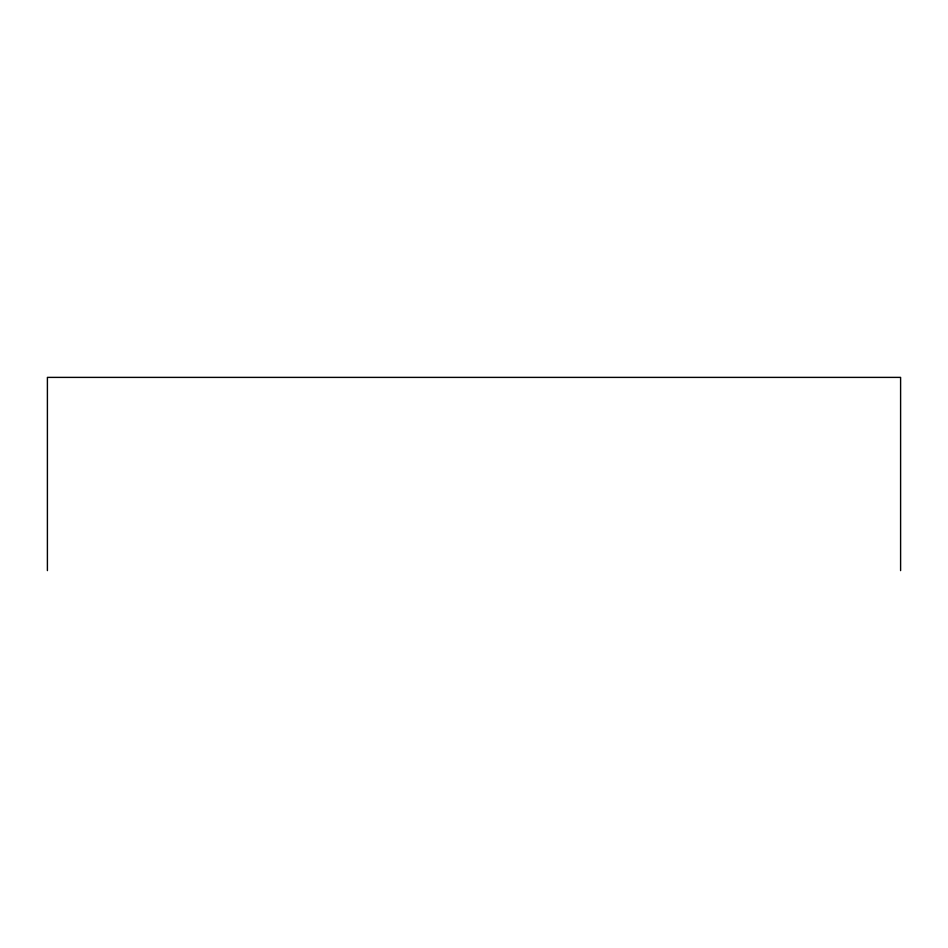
<?xml version="1.0" encoding="UTF-8"?>
<svg xmlns="http://www.w3.org/2000/svg" width="948" height="948" viewBox="0 0 948 948"><rect width="100%" height="100%" fill="white"/><g stroke="black" fill="none" stroke-linecap="round" stroke-linejoin="round"><path stroke-width="1.42" d="M900.6 570.613L900.6 377.387L47.4 377.387L47.4 570.613"/></g></svg>
